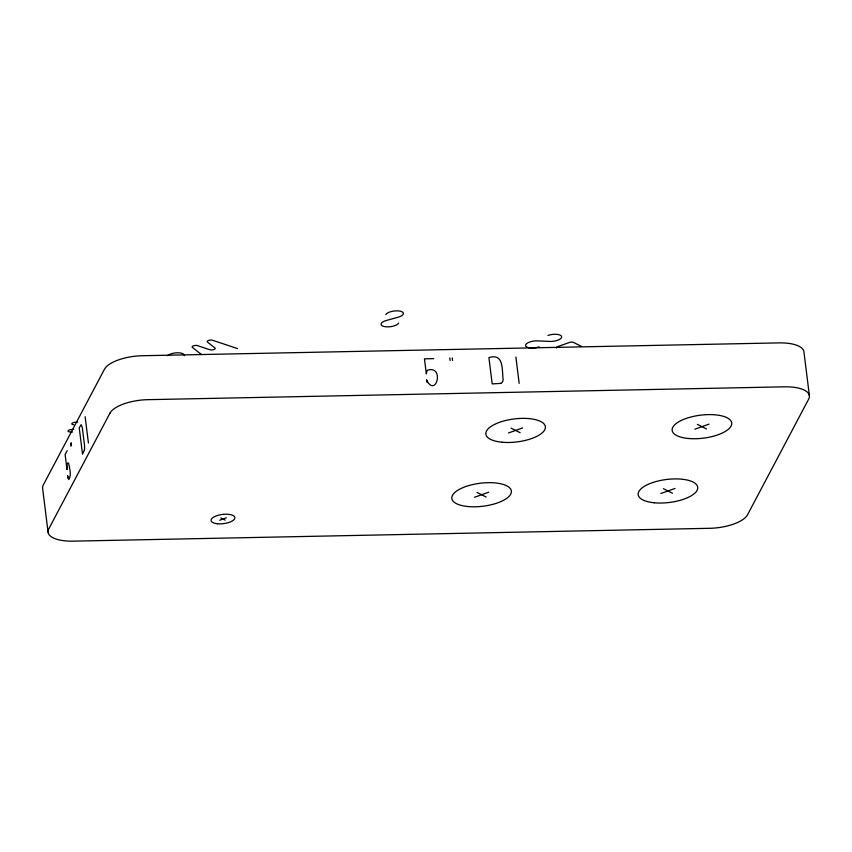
<?xml version="1.0" encoding="UTF-8"?>
<svg xmlns="http://www.w3.org/2000/svg" width="852" height="852" viewBox="0 0 852 852"><rect width="100%" height="100%" fill="white"/><g stroke="black" fill="none" stroke-linecap="round" stroke-linejoin="round"><path stroke-width="1.28" d="M67.159 450.655L65.125 454.521L66.999 469.58L66.999 464.766L67.702 463.051L68.543 462.987C69.438 468.131 71.834 474.83 68.82 479.591L67.596 475.682L68.011 478.228M219.635 520.231L226.323 517.846M508.506 432.954L522.702 427.896M474.521 497.259L488.707 492.2M694.838 429.195L709.034 424.136M660.843 493.5L675.04 488.441M77.617 422.07L75.019 422.294A3.035 1.171 -7.1 0 0 71.898 423.54A3.035 1.171 -7.1 0 0 73.751 424.701M73.698 429.312L71.195 429.525A3.035 1.171 -7.1 0 0 68.075 430.782A3.035 1.171 -7.1 0 0 69.928 431.932L72.516 432.06M433.774 358.639L424.456 358.83L426.33 373.89L426.969 370.897L428.077 369.96C444.765 365.859 435.798 398.736 426.479 379.758L427.161 382.442M237.538 348.564L212.468 340.236A3.035 1.171 -7.1 0 0 208.58 340.438A3.035 1.171 -7.1 0 0 207.441 342.025L214.96 347.978A3.035 1.171 -7.1 0 1 213.82 349.565A3.035 1.171 -7.1 0 1 209.943 349.767L197.408 345.603A3.035 1.171 -7.1 0 0 193.532 345.805A3.035 1.171 -7.1 0 0 192.392 347.392L201.413 354.528M581.522 346.455L573.481 342.397A3.003 1.161 -7.1 0 0 569.36 342.483L557.709 346.636A3.003 1.161 -7.1 0 0 556.473 348.095M697.383 424.371L706.489 428.961M663.399 488.675L672.494 493.265M511.062 428.13L520.157 432.72M477.067 492.435L486.162 497.025M220.828 517.952L225.12 520.114M809.4 395.765L803.926 351.823A32.003 12.354 -7.1 0 0 778.973 342.887L142.337 355.731A32.003 12.354 -7.1 0 0 104.487 369.214L43.303 484.969A32.003 12.354 -7.1 0 0 42.6 488.281L48.074 532.223M515.886 357.02L519.166 383.357M452.242 357.904L452.561 360.502M449.792 357.957L450.122 360.545M85.136 416.692L88.427 443.029M71.174 442.635L71.493 445.223M70.631 443.647L70.961 446.235M167.546 355.657A8.946 3.451 -7.1 0 1 177.908 352.781A8.946 3.451 -7.1 0 1 184.33 355.753M539.241 346.86A8.946 3.451 -7.1 0 1 525.588 345.614A8.946 3.451 -7.1 0 1 538.187 340.896L549.061 341.407A8.946 3.451 -7.1 0 0 561.66 336.678A8.946 3.451 -7.1 0 0 547.996 335.443M398.63 323.1A8.946 3.451 -7.1 0 1 384.114 326.508A8.946 3.451 -7.1 0 1 386.893 320.331L397.575 317.37A8.946 3.451 -7.1 0 0 400.355 311.193A8.946 3.451 -7.1 0 0 385.839 314.612M84.348 450.314L82.516 454.201L79.236 427.864L81.153 424.669L82.303 427.629L84.465 444.957A4.91 1.182 88.8 0 1 84.348 450.314M109.961 413.156L48.777 528.911A32.003 12.354 -7.1 0 0 73.027 541.148L709.663 528.304A32.003 12.354 -7.1 0 0 747.513 514.821L808.697 399.066A32.003 12.354 -7.1 0 0 784.447 386.829L147.811 399.673A32.003 12.354 -7.1 0 0 109.961 413.156M500.71 383.389L492.19 383.901L488.91 357.563C504.022 353.069 501.849 369.225 503.085 379.172A4.91 4.377 27.9 0 1 500.71 383.389M217.505 523.756A12.003 4.633 -7.1 0 0 234.886 517.558A12.003 4.633 -7.1 0 0 216.546 515.79A12.003 4.633 -7.1 0 0 217.505 523.756M654.251 502.776A30.001 11.577 -7.1 0 0 697.713 487.291A30.001 11.577 -7.1 0 0 651.865 482.86A30.001 11.577 -7.1 0 0 654.251 502.776M501.913 442.22A30.001 11.577 -7.1 0 0 545.376 426.735A30.001 11.577 -7.1 0 0 499.528 422.315A30.001 11.577 -7.1 0 0 501.913 442.22M688.246 438.471A30.001 11.577 -7.1 0 0 731.708 422.975A30.001 11.577 -7.1 0 0 685.86 418.556A30.001 11.577 -7.1 0 0 688.246 438.471M467.918 506.535A30.001 11.577 -7.1 0 0 511.381 491.04A30.001 11.577 -7.1 0 0 465.533 486.62A30.001 11.577 -7.1 0 0 467.918 506.535"/></g></svg>
